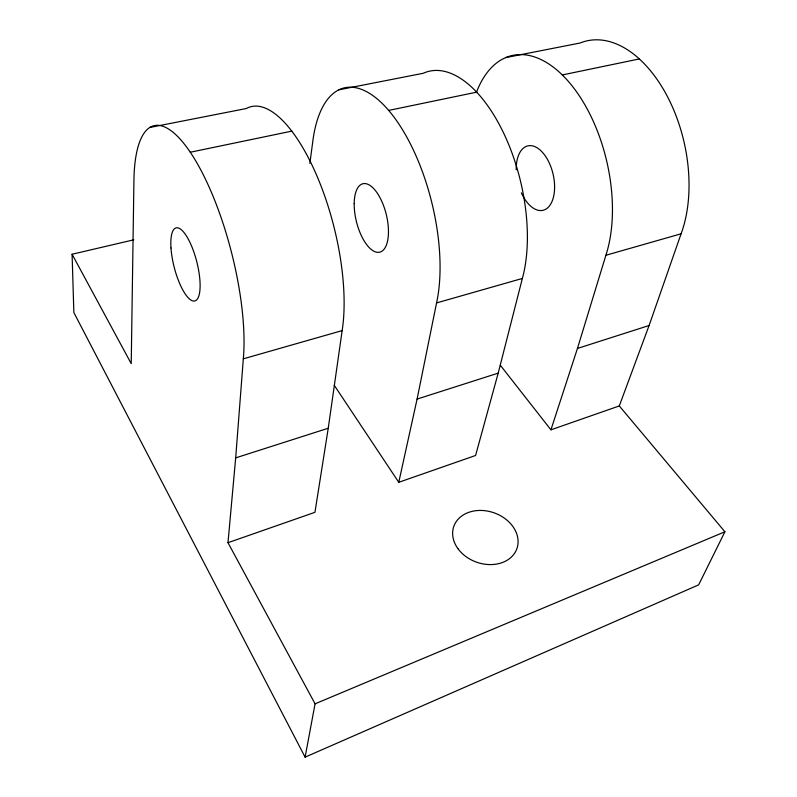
<?xml version="1.0" encoding="UTF-8"?>
<svg xmlns="http://www.w3.org/2000/svg" width="797" height="797" viewBox="0 0 797 797"><rect width="100%" height="100%" fill="white"/><g stroke="black" fill="none" stroke-linecap="round" stroke-linejoin="round"><path stroke-width="1.2" d="M505.627 57.633L580.086 43.018A120.347 72.129 77 0 1 666.979 95.7A120.347 72.129 77 0 1 681.096 233.79L649.097 325.505L619.289 405.942L724.911 531.768L698.65 584.859L305.102 757.15L315.074 703.831L227.992 542.697L235.683 457.877L243.324 358.829A141.468 43.765 75.6 0 0 193.96 157.955A141.468 43.765 75.6 0 0 133.916 181.367L131.226 363.651L72.089 254.243L133.816 239.807M309.874 163.345L312.633 142.633A132.103 57.723 76.1 0 1 392.582 115.226A132.103 57.723 76.1 0 1 436.567 302.93L417.09 399.078L398.769 482.305L475.59 455.476L498.195 373.135L522.374 278.442A127.968 63.192 76.4 0 0 503.206 132.192A127.968 63.192 76.4 0 0 423.247 73.274L338.855 89.822M227.992 542.697L314.945 512.312L328.244 428.238L342.152 330.606A136.715 51.187 75.9 0 0 316.578 175.111A136.715 51.187 75.9 0 0 246.283 108.531L149.826 127.47M500.327 365.245L550.926 429.832L577.446 348.448L605.899 255.269A123.993 68.094 76.7 0 0 572.027 85.787A123.993 68.094 76.7 0 0 476.347 92.601M315.074 703.831L724.911 531.768M550.926 429.832L619.289 405.942M417.09 399.078L498.195 373.135M235.683 457.877L328.244 428.238M577.446 348.448L649.097 325.505M436.567 302.93L522.374 278.442M243.324 358.829L342.152 330.606M605.899 255.269L681.096 233.79M388.677 110.414L476.686 92.153M190.274 152.237L291.762 131.146M562.293 74.948L639.353 58.938M334.222 385.25L398.769 482.305M305.102 757.15L73.862 312.554L72.089 254.243M516.197 169.731A33.085 18.112 76.7 0 1 540.356 150.244A33.085 18.112 76.7 0 1 551.873 201.82A33.085 18.112 76.7 0 1 521.358 192.844M170.986 247.987A37.718 11.616 75.6 0 0 194.607 301.007A37.718 11.616 75.6 0 0 190.812 244.29A37.718 11.616 75.6 0 0 170.986 247.987M457.877 548.565A33.454 26.181 19.4 0 0 514.493 553.407A33.454 26.181 19.4 0 0 483.719 510.578A33.454 26.181 19.4 0 0 457.877 548.565M354.197 203.544A35.237 15.342 76.1 0 0 379.531 252.231A35.237 15.342 76.1 0 0 380.229 198.114A35.237 15.342 76.1 0 0 354.197 203.544"/></g></svg>
